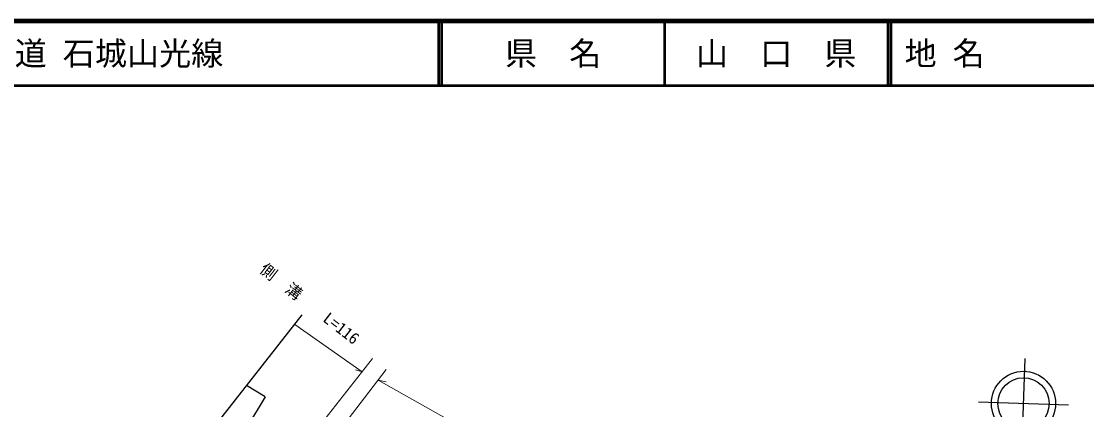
# Model space of a CAD drawing. Units: millimetres, scale not verified. Extents: x 40000 to 680000, y 20000 to 380000.
# Drawn here: x 232767 to 398758, y 319536 to 380000 of the extents above; entities that cross this region are included whole.
import ezdxf
from ezdxf.enums import TextEntityAlignment as Align

# ---------------------------------------------------------------- set-up
doc = ezdxf.new("R2010")
doc.units = ezdxf.units.MM
doc.header["$LTSCALE"] = 1000
for name, color, linetype, lineweight in [('M-BGD', 7, 'Continuous', 25), ('M-BMK-OTRS', 5, 'Continuous', 25), ('M-BMK-SRVR', 3, 'Continuous', 25), ('M-STR-HTXT', 7, 'Continuous', 13), ('M-TTL', 2, 'Continuous', 140), ('M-TTL-LINE', 7, 'Continuous', 50)]:
    doc.layers.add(name, color=color, linetype=linetype, lineweight=lineweight)
doc.layers.add('M-TTL-TXT', color=7, linetype='Continuous')
doc.styles.add('ＭＳ ゴシック', font='')
doc.styles.get('ＭＳ ゴシック').set_extended_font_data('MS Gothic')

msp = doc.modelspace()

# ---------------------------------------------------------------- linework, layer by layer
at = {"layer": 'M-BGD'}
for q in [(267856, 323288), (268033, 316970)]:
    msp.add_line((270783, 321520), q, dxfattribs=at)
at = {"layer": 'M-BMK-OTRS'}
msp.add_line((276476, 334291), (251405, 302367), dxfattribs=at)
at = {"layer": 'M-BMK-SRVR'}
for p, q in [((388281, 302520), (389154, 327505)), ((381914, 320754), (395905, 320265))]:
    msp.add_line(p, q, dxfattribs=at)
for radius in [5000, 4000]:
    msp.add_circle((388910, 320509), radius, dxfattribs=at)
at = {"layer": 'M-STR-HTXT'}
for p, q in [((275391, 332775), (285883, 325434)), ((280044, 318043), (287498, 327479)), ((282323, 316304), (289639, 325782)), ((284847, 325744), (285883, 325434)), ((289589, 323855), (288353, 324116)), ((288353, 324116), (311719, 311038))]:
    msp.add_line(p, q, dxfattribs=at)
at = {"layer": 'M-TTL'}
msp.add_line((680000, 380000), (40000, 380000), dxfattribs=at)
at = {"layer": 'M-TTL-LINE'}
for p, q in [((297750, 380000), (297750, 370000)), ((298250, 380000), (298250, 370000)), ((333000, 380000), (333000, 370000)), ((367750, 380000), (367750, 370000)), ((368250, 380000), (368250, 370000)), ((40000, 370000), (680000, 370000))]:
    msp.add_line(p, q, dxfattribs=at)

# ---------------------------------------------------------------- texts
at = {"layer": 'M-STR-HTXT', "style": 'ＭＳ ゴシック'}
msp.add_text('側\u3000溝\u3000\u3000L=116', height=1833, rotation=322.113, dxfattribs=at).set_placement((269406, 340647), align=Align.BOTTOM_LEFT)
at = {"layer": 'M-TTL-TXT', "style": 'ＭＳ ゴシック'}
for s, p in [('一般県道 石城山光線', (216734, 375000)), ('地 名', (370380, 375000))]:
    msp.add_text(s, height=3666, dxfattribs=at).set_placement(p, align=Align.MIDDLE_LEFT)
for s, p in [('県\u3000名', (315625, 375000)), ('山\u3000口\u3000県', (350375, 375000))]:
    msp.add_text(s, height=3666, dxfattribs=at).set_placement(p, align=Align.MIDDLE_CENTER)

doc.saveas('drawing.dxf')
